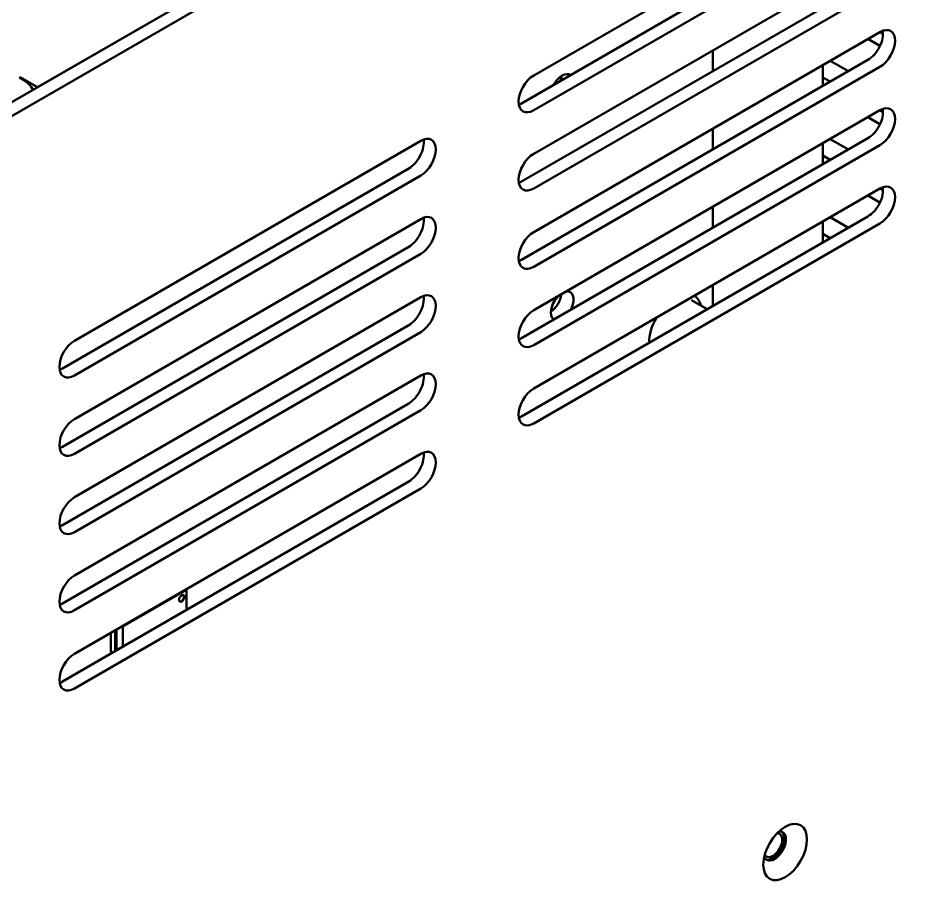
# Model space of a CAD drawing. Header units: millimetres. Extents: x 2121 to 4904, y 892 to 1933.
# Drawn here: x 3100.4 to 3164.7, y 1620.3 to 1681.2 of the extents above; entities that cross this region are included whole.
import ezdxf

# ---------------------------------------------------------------- set-up
doc = ezdxf.new("R2010")
doc.units = ezdxf.units.MM
doc.header["$LTSCALE"] = 1.8
doc.layers.add('외형선(ISO)', color=7, linetype='Continuous', lineweight=50)

msp = doc.modelspace()

# ---------------------------------------------------------------- linework, layer by layer
at = {"layer": '외형선(ISO)', "color": 7}
for p, q in [((3069.485, 1657.741), (3170.301, 1715.947)), ((3070.333, 1657.251), (3171.149, 1715.457)), ((3151.368, 1705.016), (3101.782, 1676.388)), ((3136.731, 1677.215), (3161.126, 1691.299)), ((3135.882, 1675.255), (3160.277, 1689.34)), ((3161.126, 1688.85), (3136.731, 1674.765)), ((3136.731, 1671.703), (3161.126, 1685.788)), ((3135.882, 1669.744), (3160.277, 1683.828)), ((3161.126, 1683.339), (3136.731, 1669.254)), ((3136.731, 1666.192), (3161.126, 1680.277)), ((3161.126, 1680.277), (3161.338, 1680.154)), ((3161.126, 1679.297), (3160.277, 1679.787)), ((3149.353, 1677.521), (3149.353, 1678.991)), ((3135.882, 1664.232), (3160.277, 1678.317)), ((3161.126, 1677.827), (3136.731, 1663.743)), ((3157.111, 1676.489), (3157.111, 1677.958)), ((3157.626, 1678.256), (3158.899, 1677.521)), ((3100.509, 1677.062), (3100.562, 1677.092)), ((3100.827, 1676.878), (3100.509, 1677.062)), ((3100.562, 1677.092), (3101.782, 1676.388)), ((3100.562, 1677.031), (3100.562, 1677.092)), ((3157.111, 1677.084), (3157.626, 1676.786)), ((3136.731, 1660.681), (3161.126, 1674.765)), ((3161.126, 1674.765), (3161.338, 1674.643)), ((3161.126, 1673.785), (3160.277, 1674.275)), ((3149.353, 1672.01), (3149.353, 1673.479)), ((3104.381, 1658.537), (3128.776, 1672.622)), ((3135.882, 1658.721), (3160.277, 1672.806)), ((3157.626, 1672.744), (3158.899, 1672.01)), ((3161.126, 1672.316), (3136.731, 1658.231)), ((3157.111, 1670.977), (3157.111, 1672.447)), ((3157.111, 1671.572), (3157.626, 1671.275)), ((3103.532, 1656.578), (3127.927, 1670.662)), ((3128.776, 1670.172), (3104.381, 1656.088)), ((3136.731, 1655.169), (3161.126, 1669.254)), ((3161.126, 1668.274), (3160.277, 1668.764)), ((3161.126, 1669.254), (3161.338, 1669.131)), ((3149.353, 1666.498), (3149.353, 1667.968)), ((3104.381, 1653.026), (3128.776, 1667.111)), ((3135.882, 1653.21), (3160.277, 1667.294)), ((3161.126, 1666.804), (3136.731, 1652.72)), ((3157.111, 1665.466), (3157.111, 1666.936)), ((3157.626, 1667.233), (3158.899, 1666.498)), ((3157.111, 1666.061), (3157.626, 1665.763)), ((3103.532, 1651.066), (3127.927, 1665.151)), ((3128.776, 1664.661), (3104.381, 1650.577)), ((3149.353, 1660.987), (3149.353, 1662.457)), ((3104.381, 1647.515), (3128.776, 1661.599)), ((3138.048, 1660.662), (3138.376, 1661.02)), ((3148.951, 1660.755), (3147.837, 1661.398)), ((3103.532, 1645.555), (3127.927, 1659.64)), ((3128.776, 1659.15), (3104.381, 1645.065)), ((3104.381, 1642.003), (3128.776, 1656.088)), ((3103.532, 1640.044), (3127.927, 1654.128)), ((3128.776, 1653.638), (3104.381, 1639.554)), ((3104.381, 1636.492), (3128.776, 1650.577)), ((3103.532, 1634.532), (3127.927, 1648.617)), ((3128.776, 1648.127), (3104.381, 1634.043)), ((3112.249, 1641.035), (3112.283, 1640.994)), ((3112.283, 1640.994), (3107.801, 1638.406)), ((3112.283, 1639.585), (3112.283, 1640.994)), ((3106.952, 1636.629), (3106.952, 1637.977)), ((3107.244, 1638.145), (3107.244, 1636.676)), ((3107.35, 1636.737), (3107.35, 1638.207)), ((3107.801, 1638.406), (3107.748, 1638.436)), ((3107.801, 1638.406), (3107.801, 1636.997)), ((3106.952, 1636.629), (3107.021, 1636.546))]:
    msp.add_line(p, q, dxfattribs=at)
for centre, major_axis, start_param, end_param in [((3160.277, 1679.542), (0.75, 1.299), 3.926991, 5.681921), ((3161.126, 1679.052), (0.75, 1.299), 3.926991, 7.068583), ((3136.731, 1675.99), (-0.75, -1.299), 3.926991, 7.068583), ((3138.746, 1676.296), (0.562, 0.974), 6.227515, 7.909652), ((3137.897, 1676.786), (0.562, 0.974), 5.08627, 5.428678), ((3100.827, 1675.837), (0.637, -1.104), 1.570796, 2.356194), ((3135.882, 1676.48), (0.75, 1.299), 3.742857, 3.926991), ((3160.277, 1674.03), (0.75, 1.299), 3.926991, 5.681921), ((3161.126, 1673.541), (0.75, 1.299), 3.926991, 7.068583), ((3127.927, 1671.887), (0.75, 1.299), 3.926991, 5.681921), ((3128.776, 1671.397), (0.75, 1.299), 3.926991, 7.068583), ((3136.731, 1670.479), (-0.75, -1.299), 3.926991, 7.068583), ((3135.882, 1670.969), (0.75, 1.299), 3.742857, 3.926991), ((3160.277, 1668.519), (0.75, 1.299), 3.926991, 5.681921), ((3161.126, 1668.029), (0.75, 1.299), 3.926991, 7.068583), ((3127.927, 1666.376), (0.75, 1.299), 3.926991, 5.681921), ((3128.776, 1665.886), (0.75, 1.299), 3.926991, 7.068583), ((3136.731, 1664.967), (-0.75, -1.299), 3.926991, 7.068583), ((3135.882, 1665.457), (0.75, 1.299), 3.742857, 3.926991), ((3127.927, 1660.864), (0.75, 1.299), 3.926991, 5.681921), ((3128.776, 1660.375), (0.75, 1.299), 3.926991, 7.068583), ((3138.746, 1660.987), (-0.563, -0.974), 4.294199, 6.227515), ((3137.897, 1661.477), (0.562, 0.974), 3.9961, 5.364056), ((3138.746, 1660.987), (0.563, 0.974), 4.768059, 6.701375), ((3146.712, 1659.45), (1.313, 2.273), 5.742086, 6.261252), ((3136.731, 1659.456), (-0.75, -1.299), 3.926991, 7.068583), ((3146.712, 1659.45), (-1.313, -2.273), 4.734323, 5.492073), ((3104.381, 1657.313), (-0.75, -1.299), 3.926991, 7.068583), ((3135.882, 1659.946), (0.75, 1.299), 3.742857, 3.926991), ((3103.532, 1657.803), (0.75, 1.299), 3.742857, 3.926991), ((3127.927, 1655.353), (0.75, 1.299), 3.926991, 5.681921), ((3128.776, 1654.863), (0.75, 1.299), 3.926991, 7.068583), ((3136.731, 1653.945), (-0.75, -1.299), 3.926991, 7.068583), ((3104.381, 1651.801), (-0.75, -1.299), 3.926991, 7.068583), ((3135.882, 1654.435), (0.75, 1.299), 3.742857, 3.926991), ((3103.532, 1652.291), (0.75, 1.299), 3.742857, 3.926991), ((3127.927, 1649.842), (0.75, 1.299), 3.926991, 5.681921), ((3128.776, 1649.352), (0.75, 1.299), 3.926991, 7.068583), ((3104.381, 1646.29), (-0.75, -1.299), 3.926991, 7.068583), ((3103.532, 1646.78), (0.75, 1.299), 3.742857, 3.926991), ((3104.381, 1640.779), (-0.75, -1.299), 3.926991, 7.068583), ((3111.911, 1640.411), (-0.131, -0.227), 0.101188, 3.040405), ((3103.532, 1641.269), (0.75, 1.299), 3.742857, 3.926991), ((3104.381, 1635.267), (-0.75, -1.299), 3.926991, 7.068583), ((3103.532, 1635.757), (0.75, 1.299), 3.742857, 3.926991), ((3153.701, 1622.959), (-0.563, -0.974), 5.896497, 9.811467), ((3153.595, 1623.02), (0.461, 0.799), 2.816276, 6.608502), ((3153.595, 1623.02), (-0.563, -0.974), 0.094421, 3.047172)]:
    msp.add_ellipse(centre, major_axis=major_axis, ratio=0.57735, start_param=start_param, end_param=end_param, dxfattribs=at)
for centre, major_axis in [((3111.938, 1640.396), (-0.131, -0.227)), ((3154.444, 1622.53), (1.087, 1.884))]:
    msp.add_ellipse(centre, major_axis=major_axis, ratio=0.57735, dxfattribs=at)

doc.saveas('drawing.dxf')
